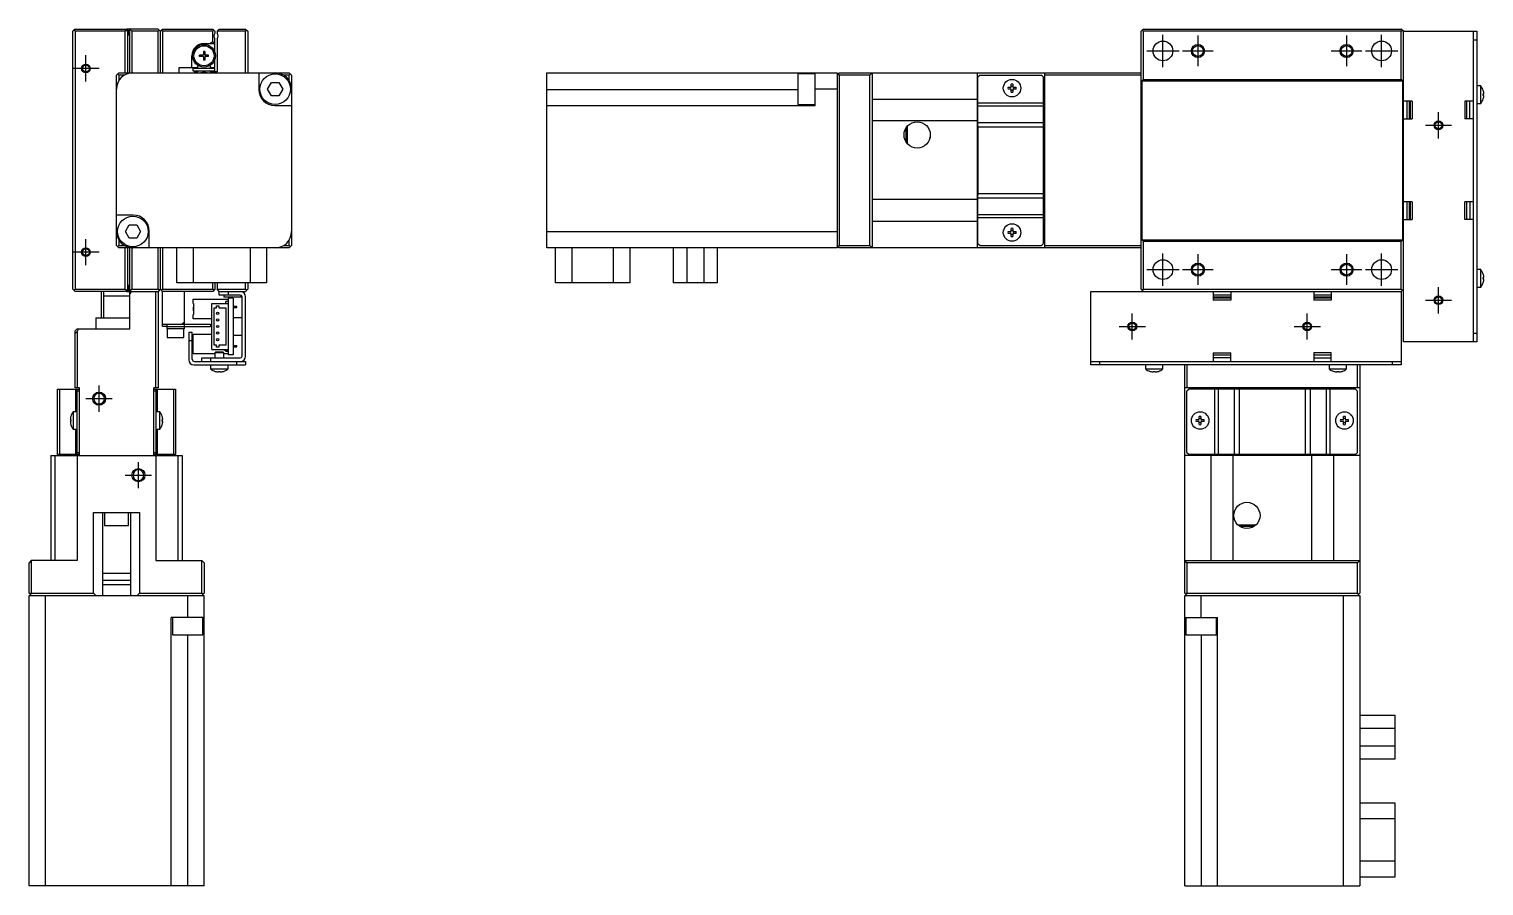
# Model space of a CAD drawing. Extents: x 0 to 697, y -8 to 431.
# Drawn here: x 363.9 to 696.6, y 126 to 321.9 of the extents above; entities that cross this region are included whole.
import ezdxf

# ---------------------------------------------------------------- set-up
doc = ezdxf.new("R2010")
doc.units = 0
doc.header["$LTSCALE"] = 0.5
doc.linetypes.add('CENTER', pattern=[50.8, 31.75, -6.35, 6.35, -6.35])
for name, color, linetype in [('MSM_CENTER', 1, 'CENTER'), ('MSM_CONTINUOUS', 7, 'CONTINUOUS'), ('MSM_NARROW', 5, 'CONTINUOUS')]:
    doc.layers.add(name, color=color, linetype=linetype)

msp = doc.modelspace()

# ---------------------------------------------------------------- linework, layer by layer
at = {"layer": 'MSM_CENTER'}
for p, q in [((623.21, 313.16), (623.21, 320.56)), ((631.21, 320.36), (631.21, 313.36)), ((665.21, 320.36), (665.21, 313.36)), ((673.21, 313.16), (673.21, 320.56)), ((619.51, 316.86), (626.91, 316.86)), ((627.71, 316.86), (634.71, 316.86)), ((661.71, 316.86), (668.71, 316.86)), ((669.51, 316.86), (676.91, 316.86)), ((379.94, 312.86), (373.94, 312.86)), ((376.94, 309.86), (376.94, 315.86)), ((686.21, 296.86), (686.21, 302.86)), ((683.21, 299.86), (689.21, 299.86)), ((376.94, 267.86), (376.94, 273.86)), ((379.94, 270.86), (373.94, 270.86)), ((623.21, 263.16), (623.21, 270.56)), ((631.21, 270.36), (631.21, 263.36)), ((665.21, 270.36), (665.21, 263.36)), ((673.21, 263.16), (673.21, 270.56)), ((619.51, 266.86), (626.91, 266.86)), ((627.71, 266.86), (634.71, 266.86)), ((661.71, 266.86), (668.71, 266.86)), ((669.51, 266.86), (676.91, 266.86)), ((686.21, 256.86), (686.21, 262.86)), ((683.21, 259.86), (689.21, 259.86)), ((616.21, 250.86), (616.21, 256.86)), ((656.21, 250.86), (656.21, 256.86)), ((613.21, 253.86), (619.21, 253.86)), ((653.21, 253.86), (659.21, 253.86)), ((379.94, 234.36), (379.94, 240.36)), ((376.94, 237.36), (382.94, 237.36)), ((385.94, 219.86), (391.94, 219.86)), ((388.94, 216.86), (388.94, 222.86))]:
    msp.add_line(p, q, dxfattribs=at)
at = {"layer": 'MSM_CONTINUOUS'}
for p, q in [((374.44, 321.86), (373.94, 321.36)), ((373.94, 262.36), (373.94, 321.36)), ((374.44, 321.36), (374.19, 321.61)), ((374.44, 321.86), (385.94, 321.86)), ((374.44, 321.36), (374.44, 262.36)), ((385.94, 321.36), (374.44, 321.36)), ((385.94, 321.86), (386.44, 321.36)), ((386.19, 321.61), (385.94, 321.36)), ((385.94, 311.86), (385.94, 321.36)), ((386.04, 321.76), (386.24, 321.76)), ((386.14, 321.76), (386.24, 321.86)), ((393.44, 321.86), (386.24, 321.86)), ((386.54, 321.46), (386.34, 321.46)), ((386.44, 321.36), (386.44, 311.86)), ((386.44, 320.76), (386.54, 320.76)), ((386.72, 320.46), (386.44, 320.46)), ((386.54, 320.76), (386.54, 321.46)), ((386.72, 321.86), (386.72, 320.46)), ((387.44, 321.36), (386.94, 321.86)), ((386.94, 311.86), (386.94, 321.86)), ((393.44, 321.36), (387.44, 321.36)), ((387.44, 321.36), (387.44, 311.86)), ((393.44, 321.86), (393.94, 321.36)), ((393.69, 321.61), (393.44, 321.36)), ((393.44, 311.86), (393.44, 321.36)), ((393.94, 321.36), (394.44, 321.86)), ((393.94, 321.36), (393.94, 311.86)), ((394.44, 321.36), (394.19, 321.61)), ((394.44, 321.86), (405.94, 321.86)), ((394.44, 321.36), (394.44, 311.86)), ((405.94, 321.36), (394.44, 321.36)), ((405.94, 321.86), (406.44, 321.36)), ((406.19, 321.61), (405.94, 321.36)), ((405.94, 319.06), (405.94, 321.36)), ((406.44, 321.36), (406.44, 320.92)), ((406.44, 316.47), (406.44, 319.6)), ((406.94, 321.36), (407.44, 321.86)), ((406.94, 321.36), (406.94, 320.92)), ((413.44, 321.36), (406.94, 321.36)), ((406.94, 319.6), (406.94, 312.06)), ((407.44, 321.86), (413.44, 321.86)), ((413.44, 321.86), (413.94, 321.36)), ((413.69, 321.61), (413.44, 321.36)), ((413.44, 311.86), (413.44, 321.36)), ((413.94, 321.36), (413.94, 311.86)), ((618.71, 321.86), (618.21, 321.36)), ((618.21, 262.36), (618.21, 321.36)), ((618.46, 321.61), (618.71, 321.36)), ((618.71, 321.86), (677.71, 321.86)), ((618.71, 321.36), (618.71, 310.36)), ((677.71, 321.36), (618.71, 321.36)), ((678.21, 321.36), (677.71, 321.86)), ((677.71, 321.36), (677.96, 321.61)), ((677.71, 310.36), (677.71, 321.36)), ((678.21, 250.36), (678.21, 321.36)), ((678.21, 321.36), (695.01, 321.36)), ((694.21, 250.36), (694.21, 321.36)), ((695.01, 319.36), (694.21, 319.36)), ((695.01, 321.36), (695.01, 250.36)), ((404.09, 316.76), (403.8, 316.76)), ((403.8, 316.76), (403.8, 315.96)), ((404.09, 316.23), (403.8, 316.23)), ((403.94, 318.56), (406.44, 318.56)), ((404.09, 316.76), (404.09, 315.96)), ((405.94, 319.06), (405.44, 318.56)), ((406.29, 318.56), (405.94, 319.06)), ((398.24, 313.06), (402.39, 313.06)), ((398.24, 311.86), (398.24, 313.06)), ((401.14, 313.06), (401.14, 315.76)), ((406.44, 312.86), (401.44, 312.86)), ((401.44, 312.26), (401.44, 312.86)), ((402.39, 313.06), (402.56, 313.35)), ((402.94, 315.61), (402.94, 315.9)), ((403.74, 315.9), (402.94, 315.9)), ((403.74, 315.61), (402.94, 315.61)), ((403.47, 315.9), (403.47, 315.61)), ((403.8, 315.55), (403.8, 314.76)), ((403.8, 315.29), (404.09, 315.29)), ((404.09, 314.76), (403.8, 314.76)), ((404.09, 315.55), (404.09, 314.76)), ((404.94, 315.9), (404.15, 315.9)), ((404.94, 315.61), (404.15, 315.61)), ((404.41, 315.9), (404.41, 315.61)), ((404.94, 315.61), (404.94, 315.9)), ((405.32, 313.35), (405.49, 313.06)), ((405.49, 313.06), (406.44, 313.06)), ((406.44, 313.06), (406.44, 315.04)), ((406.44, 312.26), (406.44, 312.86)), ((383.94, 311.36), (384.44, 311.86)), ((383.94, 272.36), (383.94, 311.36)), ((384.44, 311.36), (384.19, 311.61)), ((384.44, 311.86), (423.44, 311.86)), ((384.44, 311.36), (384.44, 310.02)), ((385.78, 311.36), (384.44, 311.36)), ((406.44, 312.26), (401.44, 312.26)), ((401.74, 311.86), (401.94, 312.06)), ((401.94, 312.06), (401.94, 311.86)), ((402.39, 312.06), (401.94, 312.06)), ((402.39, 312.06), (402.51, 311.86)), ((405.38, 311.86), (405.49, 312.06)), ((406.94, 312.06), (405.49, 312.06)), ((406.72, 312.06), (406.72, 311.86)), ((416.45, 311.86), (416.45, 308.07)), ((418.47, 308.12), (419.34, 309.62)), ((419.34, 309.62), (421.07, 309.62)), ((421.07, 309.62), (421.94, 308.12)), ((423.44, 311.36), (422.1, 311.36)), ((423.44, 311.86), (423.94, 311.36)), ((423.69, 311.61), (423.44, 311.36)), ((423.44, 310.02), (423.44, 311.36)), ((423.94, 311.36), (423.94, 272.36)), ((482.31, 271.86), (482.31, 311.86)), ((482.31, 311.86), (548.71, 311.86)), ((539.71, 311.62), (539.71, 304.62)), ((543.71, 311.62), (539.71, 311.62)), ((543.71, 304.37), (543.71, 311.86)), ((548.71, 311.86), (548.71, 271.86)), ((549.21, 311.86), (548.71, 311.36)), ((548.96, 311.61), (549.21, 311.36)), ((549.21, 311.86), (618.21, 311.86)), ((549.21, 311.36), (549.21, 272.36)), ((556.21, 311.36), (549.21, 311.36)), ((556.21, 311.36), (556.71, 311.86)), ((556.21, 272.36), (556.21, 311.36)), ((556.71, 311.86), (556.71, 271.86)), ((580.71, 311.86), (580.71, 271.86)), ((581.41, 311.36), (580.91, 310.86)), ((580.91, 272.86), (580.91, 310.86)), ((581.41, 311.36), (595.41, 311.36)), ((595.91, 310.86), (595.41, 311.36)), ((595.91, 272.86), (595.91, 310.86)), ((596.21, 271.86), (596.21, 311.86)), ((618.21, 311.36), (596.21, 311.36)), ((618.71, 310.36), (618.36, 310.01)), ((618.36, 310.01), (618.36, 273.71)), ((618.36, 310.01), (678.06, 310.01)), ((618.71, 310.36), (677.71, 310.36)), ((678.06, 310.01), (677.71, 310.36)), ((678.06, 273.71), (678.06, 310.01)), ((419.34, 306.62), (418.47, 308.12)), ((421.07, 306.62), (419.34, 306.62)), ((421.94, 308.12), (421.07, 306.62)), ((482.31, 308.07), (539.71, 308.07)), ((548.71, 308.16), (543.71, 308.16)), ((580.91, 306.11), (580.71, 306.11)), ((587.79, 308.56), (588.51, 308.56)), ((588.51, 308.16), (587.79, 308.16)), ((588.51, 308.56), (588.51, 309.29)), ((588.51, 307.43), (588.51, 308.16)), ((588.91, 309.29), (588.91, 308.56)), ((588.91, 308.56), (589.64, 308.56)), ((588.91, 308.16), (588.91, 307.43)), ((589.64, 308.16), (588.91, 308.16)), ((596.21, 306.11), (595.91, 306.11)), ((695.91, 308.86), (695.01, 308.86)), ((695.91, 304.86), (695.91, 308.86)), ((696.47, 307.79), (696.47, 307.81)), ((696.47, 307.06), (696.6, 307.06)), ((696.47, 306.66), (696.47, 307.06)), ((696.6, 306.66), (696.47, 306.66)), ((420.15, 304.37), (423.94, 304.37)), ((482.31, 304.37), (543.71, 304.37)), ((539.71, 304.62), (543.71, 304.62)), ((556.71, 305.86), (580.71, 305.86)), ((580.91, 302.86), (580.71, 302.86)), ((580.91, 304.98), (595.91, 304.98)), ((595.91, 304.27), (580.91, 304.27)), ((596.21, 305.61), (595.91, 305.61)), ((680.21, 305.36), (678.21, 305.36)), ((679.01, 305.36), (679.01, 301.36)), ((679.51, 305.36), (679.51, 301.36)), ((679.71, 305.36), (679.71, 301.36)), ((680.21, 305.36), (680.21, 301.36)), ((692.21, 305.36), (692.21, 301.36)), ((694.21, 305.36), (692.21, 305.36)), ((692.71, 301.36), (692.71, 305.36)), ((693.41, 301.36), (693.41, 305.36)), ((695.01, 304.86), (695.91, 304.86)), ((696.47, 305.91), (696.47, 305.93)), ((580.71, 300.86), (556.71, 300.86)), ((564.81, 295.62), (564.81, 299.7)), ((580.91, 301.86), (580.71, 301.86)), ((580.88, 299.74), (580.88, 283.98)), ((580.91, 299.74), (580.88, 299.74)), ((580.91, 300.5), (595.91, 300.5)), ((595.91, 299.44), (580.91, 299.44)), ((595.91, 300.11), (596.21, 300.11)), ((678.21, 301.36), (680.21, 301.36)), ((694.21, 301.36), (692.21, 301.36)), ((564.51, 296), (564.51, 299.32)), ((569.91, 297.08), (569.96, 297.08)), ((569.91, 296.89), (569.91, 297.08)), ((580.88, 299.13), (580.71, 299.13)), ((580.71, 296.63), (580.88, 296.63)), ((580.91, 298.68), (580.88, 298.68)), ((580.91, 298.1), (580.88, 298.1)), ((596.01, 296.86), (595.91, 296.86)), ((596.01, 286.86), (596.01, 296.86)), ((596.21, 296.66), (596.01, 296.86)), ((580.71, 294.13), (580.88, 294.13)), ((580.88, 289.58), (580.71, 289.58)), ((580.88, 287.08), (580.71, 287.08)), ((595.91, 286.86), (596.01, 286.86)), ((596.01, 286.86), (596.21, 287.06)), ((580.71, 282.86), (556.71, 282.86)), ((580.71, 284.58), (580.88, 284.58)), ((580.91, 285.62), (580.88, 285.62)), ((580.91, 285.03), (580.88, 285.03)), ((580.88, 283.98), (580.91, 283.98)), ((580.91, 284.27), (595.91, 284.27)), ((595.91, 283.21), (580.91, 283.21)), ((596.21, 283.61), (595.91, 283.61)), ((580.71, 281.86), (580.91, 281.86)), ((580.71, 280.86), (580.91, 280.86)), ((580.91, 279.44), (595.91, 279.44)), ((680.21, 282.36), (678.21, 282.36)), ((679.01, 282.36), (679.01, 278.36)), ((679.51, 282.36), (679.51, 278.36)), ((679.71, 282.36), (679.71, 278.36)), ((680.21, 282.36), (680.21, 278.36)), ((694.21, 282.36), (692.21, 282.36)), ((692.21, 278.36), (692.21, 282.36)), ((692.71, 278.36), (692.71, 282.36)), ((693.41, 282.36), (693.41, 278.36)), ((387.73, 279.35), (383.94, 279.35)), ((385.95, 275.59), (386.81, 277.09)), ((386.81, 277.09), (388.54, 277.09)), ((388.54, 277.09), (389.41, 275.59)), ((580.71, 277.86), (556.71, 277.86)), ((580.71, 277.61), (580.91, 277.61)), ((595.91, 278.74), (580.91, 278.74)), ((588.51, 275.56), (588.51, 276.29)), ((588.91, 276.29), (588.91, 275.56)), ((595.91, 278.11), (596.21, 278.11)), ((595.91, 277.61), (596.21, 277.61)), ((678.21, 278.36), (680.21, 278.36)), ((694.21, 278.36), (692.21, 278.36)), ((384.44, 273.7), (384.44, 272.36)), ((386.81, 274.09), (385.95, 275.59)), ((388.54, 274.09), (386.81, 274.09)), ((389.41, 275.59), (388.54, 274.09)), ((391.43, 271.86), (391.43, 275.65)), ((423.44, 272.36), (423.44, 273.7)), ((482.31, 275.56), (548.71, 275.56)), ((580.91, 272.86), (581.41, 272.36)), ((587.79, 275.56), (588.51, 275.56)), ((588.51, 275.16), (587.79, 275.16)), ((588.51, 274.43), (588.51, 275.16)), ((588.91, 275.56), (589.64, 275.56)), ((588.91, 275.16), (588.91, 274.43)), ((589.64, 275.16), (588.91, 275.16)), ((595.41, 272.36), (595.91, 272.86)), ((618.36, 273.71), (618.71, 273.36)), ((618.36, 273.71), (678.06, 273.71)), ((618.71, 273.36), (618.71, 262.36)), ((618.71, 273.36), (677.71, 273.36)), ((677.71, 273.36), (678.06, 273.71)), ((677.71, 262.36), (677.71, 273.36)), ((384.44, 271.86), (383.94, 272.36)), ((384.19, 272.11), (384.44, 272.36)), ((384.44, 272.36), (385.78, 272.36)), ((423.44, 271.86), (384.44, 271.86)), ((385.94, 262.36), (385.94, 271.86)), ((386.44, 271.86), (386.44, 262.36)), ((386.94, 253.36), (386.94, 271.86)), ((387.44, 271.86), (387.44, 262.36)), ((393.44, 262.36), (393.44, 271.86)), ((393.94, 271.86), (393.94, 262.36)), ((394.44, 271.86), (394.44, 262.36)), ((397.74, 263.86), (397.74, 271.86)), ((401.44, 271.86), (401.44, 263.86)), ((414.54, 263.86), (414.54, 271.86)), ((418.24, 271.86), (418.24, 263.86)), ((422.1, 272.36), (423.44, 272.36)), ((423.69, 272.11), (423.44, 272.36)), ((423.94, 272.36), (423.44, 271.86)), ((548.71, 271.86), (482.31, 271.86)), ((484.31, 263.86), (484.31, 271.86)), ((488.01, 271.86), (488.01, 263.86)), ((497.61, 263.86), (497.61, 271.86)), ((501.31, 271.86), (501.31, 263.86)), ((511.31, 263.86), (511.31, 271.86)), ((514.31, 271.86), (514.31, 263.86)), ((518.31, 263.86), (518.31, 271.86)), ((521.31, 271.86), (521.31, 263.86)), ((549.21, 271.86), (548.71, 272.36)), ((549.21, 272.36), (548.96, 272.11)), ((549.21, 272.36), (556.21, 272.36)), ((618.21, 271.86), (549.21, 271.86)), ((556.71, 271.86), (556.21, 272.36)), ((581.41, 272.36), (595.41, 272.36)), ((596.21, 272.36), (618.21, 272.36)), ((695.91, 266.86), (695.01, 266.86)), ((695.91, 262.86), (695.91, 266.86)), ((386.72, 263.26), (386.44, 263.26)), ((386.54, 262.96), (386.44, 262.96)), ((386.54, 262.26), (386.54, 262.96)), ((386.72, 261.86), (386.72, 263.26)), ((418.24, 263.86), (397.74, 263.86)), ((405.94, 262.36), (405.94, 263.86)), ((406.44, 263.86), (406.44, 262.36)), ((406.94, 263.86), (406.94, 262.36)), ((413.44, 262.36), (413.44, 263.86)), ((413.94, 263.86), (413.94, 262.36)), ((501.31, 263.86), (484.31, 263.86)), ((521.31, 263.86), (511.31, 263.86)), ((695.01, 262.86), (695.91, 262.86)), ((696.47, 265.79), (696.47, 265.81)), ((696.47, 265.06), (696.6, 265.06)), ((696.47, 264.66), (696.47, 265.06)), ((696.6, 264.66), (696.47, 264.66)), ((696.47, 263.91), (696.47, 263.93)), ((373.94, 262.36), (374.44, 261.86)), ((374.19, 262.11), (374.44, 262.36)), ((374.44, 262.36), (385.94, 262.36)), ((385.94, 261.86), (374.44, 261.86)), ((380.44, 261.86), (380.44, 255.86)), ((380.94, 261.86), (380.94, 255.86)), ((380.94, 260.86), (386.94, 260.86)), ((385.94, 262.36), (386.19, 262.11)), ((386.44, 262.36), (385.94, 261.86)), ((386.24, 261.96), (386.04, 261.96)), ((386.24, 261.86), (386.14, 261.96)), ((386.24, 261.86), (393.44, 261.86)), ((386.34, 262.26), (386.54, 262.26)), ((386.94, 261.86), (387.44, 262.36)), ((386.94, 261.36), (387.44, 261.86)), ((387.44, 262.36), (393.44, 262.36)), ((392.94, 239.86), (392.94, 261.86)), ((393.94, 262.36), (393.44, 261.86)), ((393.44, 262.36), (393.69, 262.11)), ((393.44, 261.86), (393.44, 239.86)), ((394.44, 261.86), (393.94, 262.36)), ((394.19, 262.11), (394.44, 262.36)), ((394.44, 262.36), (405.94, 262.36)), ((394.44, 253.86), (394.44, 261.86)), ((405.94, 261.86), (394.44, 261.86)), ((399.44, 253.36), (399.44, 261.86)), ((401.44, 260.11), (409.44, 260.11)), ((401.44, 259.11), (401.44, 260.11)), ((405.94, 262.36), (406.19, 262.11)), ((406.44, 262.36), (405.94, 261.86)), ((406.94, 262.36), (413.44, 262.36)), ((407.44, 261.86), (406.94, 262.36)), ((407.44, 261.06), (407.44, 261.86)), ((407.44, 261.86), (413.44, 261.86)), ((412.24, 261.06), (407.44, 261.06)), ((408.44, 261.06), (408.44, 260.56)), ((412.44, 260.56), (408.44, 260.56)), ((409.44, 259.56), (408.89, 259.56)), ((408.89, 259.11), (408.89, 259.56)), ((409.44, 261.86), (409.44, 261.06)), ((410.64, 260.36), (409.44, 260.36)), ((409.44, 260.36), (409.44, 247.36)), ((410.64, 260.36), (410.64, 247.36)), ((412.44, 260.56), (412.44, 261)), ((412.64, 247.06), (412.64, 260.66)), ((413.44, 262.36), (413.69, 262.11)), ((413.94, 262.36), (413.44, 261.86)), ((413.44, 247.06), (413.44, 260.66)), ((606.71, 245.06), (606.71, 261.86)), ((606.71, 261.86), (677.71, 261.86)), ((618.21, 262.36), (618.71, 261.86)), ((618.71, 262.36), (618.46, 262.11)), ((618.71, 262.36), (677.71, 262.36)), ((634.71, 261.86), (634.71, 259.86)), ((638.71, 261.06), (634.71, 261.06)), ((638.71, 260.56), (634.71, 260.56)), ((638.71, 260.36), (634.71, 260.36)), ((638.71, 259.86), (634.71, 259.86)), ((638.71, 261.86), (638.71, 259.86)), ((657.71, 261.86), (657.71, 259.86)), ((661.71, 261.06), (657.71, 261.06)), ((661.71, 260.56), (657.71, 260.56)), ((661.71, 260.36), (657.71, 260.36)), ((661.71, 259.86), (657.71, 259.86)), ((661.71, 261.86), (661.71, 259.86)), ((677.71, 261.86), (678.21, 262.36)), ((677.96, 262.11), (677.71, 262.36)), ((677.71, 261.86), (677.71, 245.06)), ((401.44, 259.11), (401.54, 259.11)), ((401.54, 258.31), (401.44, 258.31)), ((401.44, 258.31), (401.44, 257.41)), ((401.54, 257.93), (401.44, 257.93)), ((401.54, 257.78), (401.44, 257.78)), ((401.54, 257.41), (401.44, 257.41)), ((401.44, 255.61), (401.44, 256.61)), ((401.44, 256.61), (401.54, 256.61)), ((401.54, 259.11), (401.54, 256.61)), ((405.74, 248.61), (405.74, 259.11)), ((405.74, 259.11), (409.44, 259.11)), ((406.24, 258.11), (406.79, 258.11)), ((406.24, 249.61), (406.24, 258.11)), ((406.79, 258.61), (407.29, 258.61)), ((406.79, 258.11), (406.79, 258.61)), ((407.29, 258.61), (407.29, 258.11)), ((407.29, 258.11), (408.94, 258.11)), ((408.94, 258.11), (408.94, 249.61)), ((410.64, 258.48), (411.44, 258.48)), ((410.64, 258.23), (411.44, 258.23)), ((411.44, 258.23), (411.44, 258.48)), ((374.44, 252.86), (374.94, 253.36)), ((374.44, 239.86), (374.44, 252.86)), ((375.25, 253.36), (374.94, 252.75)), ((374.94, 253.36), (386.94, 253.36)), ((379.19, 255.86), (386.94, 255.86)), ((379.19, 255.86), (379.19, 253.36)), ((394.44, 254.36), (405.44, 254.36)), ((395.44, 253.86), (394.44, 253.86)), ((395.44, 254.36), (395.44, 253.36)), ((395.44, 253.86), (405.44, 253.86)), ((399.44, 253.36), (395.44, 253.36)), ((395.54, 253.36), (395.54, 251.36)), ((399.44, 254.86), (398.94, 254.36)), ((399.34, 251.36), (399.34, 253.36)), ((405.74, 255.61), (401.44, 255.61)), ((405.44, 254.36), (405.44, 253.86)), ((412.64, 255.86), (410.64, 255.86)), ((374.94, 252.75), (374.44, 252.25)), ((374.94, 252.75), (374.94, 239.86)), ((395.54, 251.36), (399.34, 251.36)), ((400.44, 252.56), (401.24, 252.56)), ((400.44, 252.56), (400.44, 246.26)), ((401.24, 250.56), (400.44, 250.56)), ((401.24, 246.36), (401.24, 252.56)), ((401.44, 247.61), (401.44, 252.11)), ((401.44, 252.11), (405.74, 252.11)), ((406.79, 249.61), (406.24, 249.61)), ((406.79, 249.11), (406.79, 249.61)), ((407.29, 249.61), (407.29, 249.11)), ((408.94, 249.61), (407.29, 249.61)), ((410.64, 251.86), (412.64, 251.86)), ((695.01, 250.36), (678.21, 250.36)), ((694.21, 252.36), (695.01, 252.36)), ((406.44, 247.61), (401.44, 247.61)), ((403.44, 245.86), (403.44, 246.66)), ((403.44, 246.66), (412.24, 246.66)), ((405.44, 246.66), (405.44, 245.86)), ((405.74, 248.61), (409.44, 248.61)), ((406.64, 248.06), (406.44, 247.86)), ((408.44, 247.86), (406.44, 247.86)), ((406.44, 247.86), (406.44, 246.66)), ((406.64, 248.06), (408.24, 248.06)), ((407.29, 249.11), (406.79, 249.11)), ((408.44, 247.86), (408.24, 248.06)), ((408.44, 246.66), (408.44, 247.86)), ((409.44, 247.61), (408.44, 247.61)), ((408.64, 248.38), (408.64, 248.61)), ((409.44, 248.38), (408.64, 248.38)), ((408.89, 248.15), (408.89, 248.38)), ((409.44, 248.15), (408.89, 248.15)), ((410.64, 247.36), (409.44, 247.36)), ((410.64, 249.48), (411.44, 249.48)), ((410.64, 249.23), (411.44, 249.23)), ((411.44, 249.23), (411.44, 249.48)), ((634.71, 247.86), (638.71, 247.86)), ((634.71, 247.86), (634.71, 245.86)), ((634.71, 247.36), (638.71, 247.36)), ((638.71, 246.66), (634.71, 246.66)), ((638.71, 245.86), (638.71, 247.86)), ((661.71, 247.86), (657.71, 247.86)), ((657.71, 247.86), (657.71, 245.86)), ((657.71, 247.36), (661.71, 247.36)), ((657.71, 246.66), (661.71, 246.66)), ((661.71, 245.86), (661.71, 247.86)), ((401.64, 245.06), (413.44, 245.06)), ((401.74, 245.86), (413.44, 245.86)), ((405.44, 245.06), (405.44, 244.16)), ((405.44, 244.16), (409.44, 244.16)), ((406.49, 243.6), (406.51, 243.6)), ((407.24, 243.6), (407.64, 243.6)), ((407.24, 243.47), (407.24, 243.6)), ((407.64, 243.6), (407.64, 243.47)), ((408.37, 243.6), (408.39, 243.6)), ((409.44, 244.16), (409.44, 245.06)), ((411.44, 245.06), (411.44, 245.86)), ((413.44, 245.86), (413.44, 245.06)), ((606.71, 245.86), (677.71, 245.86)), ((677.71, 245.06), (606.71, 245.06)), ((608.71, 245.86), (608.71, 245.06)), ((619.21, 245.06), (619.21, 244.16)), ((619.21, 244.16), (623.21, 244.16)), ((620.26, 243.6), (620.29, 243.6)), ((621.01, 243.6), (621.41, 243.6)), ((621.01, 243.47), (621.01, 243.6)), ((621.41, 243.6), (621.41, 243.47)), ((622.14, 243.6), (622.16, 243.6)), ((623.21, 244.16), (623.21, 245.06)), ((628.21, 192.86), (628.21, 245.06)), ((628.71, 245.06), (628.71, 239.86)), ((661.21, 245.06), (661.21, 244.16)), ((661.21, 244.16), (665.21, 244.16)), ((662.26, 243.6), (662.29, 243.6)), ((663.01, 243.6), (663.41, 243.6)), ((663.01, 243.47), (663.01, 243.6)), ((663.41, 243.6), (663.41, 243.47)), ((664.14, 243.6), (664.16, 243.6)), ((665.21, 244.16), (665.21, 245.06)), ((667.71, 239.86), (667.71, 245.06)), ((668.21, 245.06), (668.21, 192.86)), ((675.71, 245.06), (675.71, 245.86)), ((370.44, 224.56), (370.44, 239.56)), ((370.44, 239.56), (375.44, 239.56)), ((370.88, 239.56), (370.88, 224.56)), ((375.44, 239.86), (374.44, 239.86)), ((374.65, 234.36), (374.65, 239.56)), ((374.94, 224.56), (374.94, 239.56)), ((375.44, 224.36), (375.44, 239.86)), ((393.44, 239.86), (392.44, 239.86)), ((392.44, 224.36), (392.44, 239.86)), ((392.44, 239.56), (397.44, 239.56)), ((392.94, 239.56), (392.94, 224.56)), ((393.23, 239.56), (393.23, 234.36)), ((397, 224.56), (397, 239.56)), ((397.44, 239.56), (397.44, 224.56)), ((668.21, 239.86), (628.21, 239.86)), ((629.21, 239.56), (628.71, 239.06)), ((667.21, 239.56), (629.21, 239.56)), ((633.96, 239.86), (633.96, 239.56)), ((634.46, 239.86), (634.46, 239.56)), ((635.09, 224.56), (635.09, 239.56)), ((635.8, 239.56), (635.8, 224.56)), ((639.57, 224.56), (639.57, 239.56)), ((639.96, 239.56), (639.96, 239.86)), ((640.63, 239.56), (640.63, 224.56)), ((643.41, 239.86), (643.21, 239.66)), ((653.21, 239.66), (643.21, 239.66)), ((643.21, 239.66), (643.21, 239.56)), ((653.21, 239.66), (653.01, 239.86)), ((653.21, 239.56), (653.21, 239.66)), ((655.8, 224.56), (655.8, 239.56)), ((656.46, 239.86), (656.46, 239.56)), ((656.86, 239.56), (656.86, 224.56)), ((660.63, 224.56), (660.63, 239.56)), ((661.34, 239.56), (661.34, 224.56)), ((661.96, 239.56), (661.96, 239.86)), ((662.46, 239.56), (662.46, 239.86)), ((667.71, 239.06), (667.21, 239.56)), ((375.44, 239.06), (374.94, 239.06)), ((392.94, 239.06), (392.44, 239.06)), ((628.71, 225.06), (628.71, 239.06)), ((667.71, 225.06), (667.71, 239.06)), ((373.49, 233.31), (373.49, 233.29)), ((374.04, 234.36), (374.04, 230.36)), ((374.94, 234.36), (374.04, 234.36)), ((393.84, 234.36), (392.94, 234.36)), ((393.84, 230.36), (393.84, 234.36)), ((394.4, 233.29), (394.4, 233.31)), ((631.51, 232.56), (631.51, 233.29)), ((631.91, 233.29), (631.91, 232.56)), ((664.51, 232.56), (664.51, 233.29)), ((664.91, 233.29), (664.91, 232.56)), ((373.35, 232.56), (373.49, 232.56)), ((373.49, 232.16), (373.35, 232.16)), ((373.49, 232.56), (373.49, 232.16)), ((373.49, 231.43), (373.49, 231.41)), ((374.04, 230.36), (374.94, 230.36)), ((374.65, 224.56), (374.65, 230.36)), ((392.94, 230.36), (393.84, 230.36)), ((393.23, 230.36), (393.23, 224.56)), ((394.4, 232.56), (394.53, 232.56)), ((394.4, 232.16), (394.4, 232.56)), ((394.53, 232.16), (394.4, 232.16)), ((394.4, 231.41), (394.4, 231.43)), ((630.79, 232.56), (631.51, 232.56)), ((631.51, 232.16), (630.79, 232.16)), ((631.51, 231.43), (631.51, 232.16)), ((631.91, 232.56), (632.64, 232.56)), ((631.91, 232.16), (631.91, 231.43)), ((632.64, 232.16), (631.91, 232.16)), ((663.79, 232.56), (664.51, 232.56)), ((664.51, 232.16), (663.79, 232.16)), ((664.51, 231.43), (664.51, 232.16)), ((664.91, 232.56), (665.64, 232.56)), ((665.64, 232.16), (664.91, 232.16)), ((664.91, 232.16), (664.91, 231.43)), ((368.94, 224.36), (368.94, 200.36)), ((368.94, 224.36), (398.94, 224.36)), ((369.94, 200.36), (369.94, 224.36)), ((375.44, 224.56), (370.44, 224.56)), ((374.94, 225.06), (375.44, 225.06)), ((374.94, 224.36), (374.94, 200.36)), ((392.44, 225.06), (392.94, 225.06)), ((397.44, 224.56), (392.44, 224.56)), ((392.94, 224.36), (392.94, 200.36)), ((397.94, 224.36), (397.94, 200.36)), ((398.94, 224.36), (398.94, 200.36)), ((668.21, 224.36), (628.21, 224.36)), ((628.71, 225.06), (629.21, 224.56)), ((667.21, 224.56), (629.21, 224.56)), ((633.96, 224.56), (633.96, 224.36)), ((634.21, 200.36), (634.21, 224.36)), ((637.21, 224.56), (637.21, 224.36)), ((638.21, 224.56), (638.21, 224.36)), ((639.21, 224.36), (639.21, 200.36)), ((640.34, 224.56), (640.34, 224.52)), ((640.34, 224.52), (656.09, 224.52)), ((640.94, 224.52), (640.94, 224.36)), ((641.39, 224.56), (641.39, 224.52)), ((641.97, 224.56), (641.97, 224.52)), ((643.44, 224.36), (643.44, 224.52)), ((645.94, 224.36), (645.94, 224.52)), ((650.49, 224.52), (650.49, 224.36)), ((652.99, 224.52), (652.99, 224.36)), ((654.45, 224.56), (654.45, 224.52)), ((655.04, 224.56), (655.04, 224.52)), ((655.49, 224.36), (655.49, 224.52)), ((656.09, 224.52), (656.09, 224.56)), ((657.21, 224.36), (657.21, 200.36)), ((658.21, 224.36), (658.21, 224.56)), ((659.21, 224.36), (659.21, 224.56)), ((662.21, 224.36), (662.21, 200.36)), ((662.46, 224.36), (662.46, 224.56)), ((667.21, 224.56), (667.71, 225.06)), ((642.99, 213.56), (642.99, 213.6)), ((643.18, 213.56), (642.99, 213.56)), ((378.69, 211.36), (389.19, 211.36)), ((378.69, 192.86), (378.69, 211.36)), ((380.69, 211.36), (380.69, 192.36)), ((381.19, 211.36), (381.19, 208.36)), ((386.69, 208.36), (386.69, 211.36)), ((387.19, 192.36), (387.19, 211.36)), ((389.19, 211.36), (389.19, 192.86)), ((381.19, 208.36), (386.69, 208.36)), ((644.45, 208.46), (640.37, 208.46)), ((644.07, 208.16), (640.76, 208.16)), ((364.44, 200.36), (363.94, 199.86)), ((363.94, 192.86), (363.94, 199.86)), ((374.94, 200.36), (364.44, 200.36)), ((364.44, 200.36), (364.44, 192.86)), ((392.94, 200.36), (403.44, 200.36)), ((403.44, 192.86), (403.44, 200.36)), ((403.94, 199.86), (403.44, 200.36)), ((403.94, 199.86), (403.94, 192.86)), ((628.71, 199.86), (628.21, 200.36)), ((628.21, 200.36), (668.21, 200.36)), ((628.71, 199.86), (628.71, 192.86)), ((667.71, 199.86), (628.71, 199.86)), ((668.21, 200.36), (667.71, 199.86)), ((667.71, 192.86), (667.71, 199.86)), ((387.19, 197.36), (380.69, 197.36)), ((380.69, 195.86), (387.19, 195.86)), ((380.69, 194.86), (387.19, 194.86)), ((363.94, 192.86), (364.44, 192.36)), ((363.94, 125.96), (363.94, 192.36)), ((363.94, 192.36), (403.94, 192.36)), ((364.19, 192.61), (364.44, 192.86)), ((364.44, 192.86), (378.69, 192.86)), ((367.64, 192.36), (367.64, 125.96)), ((378.69, 192.86), (379.19, 192.36)), ((388.69, 192.36), (389.19, 192.86)), ((389.19, 192.86), (403.44, 192.86)), ((400.24, 187.36), (400.24, 192.36)), ((403.44, 192.86), (403.69, 192.61)), ((403.94, 192.86), (403.44, 192.36)), ((403.94, 125.96), (403.94, 192.36)), ((628.21, 192.86), (628.71, 192.36)), ((628.21, 192.36), (668.21, 192.36)), ((628.21, 125.96), (628.21, 192.36)), ((628.46, 192.61), (628.71, 192.86)), ((628.71, 192.86), (667.71, 192.86)), ((631.91, 192.36), (631.91, 187.36)), ((664.51, 125.96), (664.51, 192.36)), ((667.71, 192.86), (667.96, 192.61)), ((668.21, 192.86), (667.71, 192.36)), ((668.21, 192.36), (668.21, 125.96)), ((403.94, 187.36), (396.45, 187.36)), ((396.45, 125.96), (396.45, 187.36)), ((396.7, 187.36), (396.7, 183.36)), ((403.7, 183.36), (403.7, 187.36)), ((628.21, 187.36), (635.7, 187.36)), ((628.45, 187.36), (628.45, 183.36)), ((635.45, 183.36), (635.45, 187.36)), ((635.7, 125.96), (635.7, 187.36)), ((396.7, 183.36), (403.7, 183.36)), ((400.15, 183.36), (400.15, 125.96)), ((628.45, 183.36), (635.45, 183.36)), ((632, 125.96), (632, 183.36)), ((668.21, 164.96), (676.21, 164.96)), ((676.21, 164.96), (676.21, 154.96)), ((676.21, 161.96), (668.21, 161.96)), ((668.21, 157.96), (676.21, 157.96)), ((676.21, 154.96), (668.21, 154.96)), ((668.21, 144.96), (676.21, 144.96)), ((676.21, 144.96), (676.21, 127.96)), ((676.21, 141.26), (668.21, 141.26)), ((668.21, 131.66), (676.21, 131.66)), ((676.21, 127.96), (668.21, 127.96)), ((403.94, 125.96), (363.94, 125.96)), ((628.21, 125.96), (668.21, 125.96))]:
    msp.add_line(p, q, dxfattribs=at)
for centre, radius in [((403.94, 315.76), 2.6), ((403.94, 315.76), 2.3), ((623.21, 316.86), 2.25), ((631.21, 316.86), 1.23), ((665.21, 316.86), 1.23), ((673.21, 316.86), 2.25), ((376.94, 312.86), 0.783), ((420.2, 308.12), 3.5), ((588.71, 308.36), 2), ((567.01, 297.66), 3), ((686.21, 299.86), 0.783), ((387.68, 275.59), 3.5), ((588.71, 275.36), 2), ((376.94, 270.86), 0.783), ((623.21, 266.86), 2.25), ((631.21, 266.86), 1.23), ((665.21, 266.86), 1.23), ((673.21, 266.86), 2.25), ((686.21, 259.86), 0.783), ((407.04, 256.86), 0.25), ((407.04, 255.36), 0.25), ((407.04, 253.86), 0.25), ((616.21, 253.86), 0.783), ((656.21, 253.86), 0.783), ((407.04, 252.36), 0.25), ((407.04, 250.86), 0.25), ((631.71, 232.36), 2), ((664.71, 232.36), 2), ((642.41, 210.66), 3)]:
    msp.add_circle(centre, radius, dxfattribs=at)
at = {"layer": 'MSM_CONTINUOUS', "extrusion": (0, 0, -1)}
for centre in [(-379.94, 237.36), (-388.94, 219.86)]:
    msp.add_circle(centre, 1.23, dxfattribs=at)
at = {"layer": 'MSM_CONTINUOUS'}
for centre, radius, start, end in [((386.24, 321.46), 0.3, 0, 90), ((386.24, 320.76), 0.3, 311.8103, 0), ((407.19, 320.26), 1, 138.5904, 221.4096), ((406.19, 320.26), 1, 318.5904, 41.4096), ((403.94, 315.76), 2.8, 90, 180), ((403.94, 312.56), 1.59, 143.8027, 169.1069), ((404.06, 312.44), 1.75, 142.994, 148.6217), ((403.74, 315.96), 0.06, 270, 0), ((403.74, 315.55), 0.06, 0, 90), ((404.15, 315.96), 0.06, 180, 270), ((404.15, 315.55), 0.06, 90, 180), ((403.83, 312.44), 1.75, 31.3783, 37.006), ((403.94, 312.56), 1.59, 10.8931, 36.1973), ((387.64, 308.16), 3.7, 90, 180), ((403.94, 312.56), 1.59, 190.893, 206.1641), ((403.94, 309.36), 2.6, 74.0576, 105.9424), ((403.94, 312.56), 1.59, 333.8359, 349.107), ((420.24, 308.16), 3.7, 0, 90), ((420.15, 308.07), 3.7, 180, 270), ((588.71, 308.36), 0.95, 167.8468, 192.1532), ((588.71, 308.36), 0.435, 152.6335, 207.3665), ((588.71, 308.36), 0.95, 77.8468, 102.1532), ((588.71, 308.36), 0.435, 62.6335, 117.3665), ((588.71, 308.36), 0.435, 242.6335, 297.3665), ((588.71, 308.36), 0.95, 257.8468, 282.1532), ((588.71, 308.36), 0.435, 332.6335, 27.3665), ((588.71, 308.36), 0.95, 347.8468, 12.1532), ((693.41, 306.86), 3.2, 17.27, 38.6822), ((693.41, 306.86), 3.19, 3.5904, 16.9053), ((693.41, 306.86), 3.19, 343.0947, 356.4096), ((693.41, 306.86), 3.2, 321.3178, 342.73), ((387.73, 275.65), 3.7, 0, 90), ((588.71, 275.36), 0.95, 77.8468, 102.1532), ((387.64, 275.56), 3.7, 180, 270), ((420.24, 275.56), 3.7, 270, 0), ((588.71, 275.36), 0.95, 167.8468, 192.1532), ((588.71, 275.36), 0.435, 152.6335, 207.3665), ((588.71, 275.36), 0.435, 62.6335, 117.3665), ((588.71, 275.36), 0.435, 242.6335, 297.3665), ((588.71, 275.36), 0.95, 257.8468, 282.1532), ((588.71, 275.36), 0.435, 332.6335, 27.3665), ((588.71, 275.36), 0.95, 347.8468, 12.1532), ((693.41, 264.86), 3.2, 17.27, 38.6822), ((386.24, 262.96), 0.3, 0, 48.1897), ((693.41, 264.86), 3.2, 321.3178, 342.73), ((693.41, 264.86), 3.19, 3.5904, 16.9053), ((693.41, 264.86), 3.19, 343.0947, 356.4096), ((386.24, 262.26), 0.3, 270, 0), ((412.24, 260.66), 1.2, 0, 90), ((412.24, 260.66), 0.4, 0, 90), ((401.64, 246.26), 1.2, 180, 270), ((401.74, 246.36), 0.5, 180, 270), ((412.24, 247.06), 1.2, 270, 0), ((412.24, 247.06), 0.4, 270, 0), ((407.44, 246.66), 3.2, 231.3178, 252.73), ((407.44, 246.66), 3.19, 253.0947, 266.4097), ((407.44, 246.66), 3.19, 273.5903, 286.9053), ((407.44, 246.66), 3.2, 287.27, 308.6822), ((621.21, 246.66), 3.2, 231.3178, 252.73), ((621.21, 246.66), 3.19, 253.0947, 266.4097), ((621.21, 246.66), 3.19, 273.5903, 286.9053), ((621.21, 246.66), 3.2, 287.27, 308.6822), ((663.21, 246.66), 3.2, 231.3178, 252.73), ((663.21, 246.66), 3.19, 253.0947, 266.4097), ((663.21, 246.66), 3.19, 273.5903, 286.9053), ((663.21, 246.66), 3.2, 287.27, 308.6822), ((376.54, 232.36), 3.19, 163.0947, 176.4096), ((376.54, 232.36), 3.2, 141.3178, 162.73), ((391.34, 232.36), 3.2, 17.27, 38.6822), ((391.34, 232.36), 3.19, 3.5904, 16.9053), ((631.71, 232.36), 0.95, 77.8468, 102.1532), ((664.71, 232.36), 0.95, 77.8468, 102.1532), ((376.54, 232.36), 3.19, 183.5904, 196.9053), ((376.54, 232.36), 3.2, 197.27, 218.6822), ((391.34, 232.36), 3.2, 321.3178, 342.73), ((391.34, 232.36), 3.19, 343.0947, 356.4096), ((631.71, 232.36), 0.95, 167.8468, 192.1532), ((631.71, 232.36), 0.435, 152.6335, 207.3665), ((631.71, 232.36), 0.435, 62.6335, 117.3665), ((631.71, 232.36), 0.435, 242.6335, 297.3665), ((631.71, 232.36), 0.95, 257.8468, 282.1532), ((631.71, 232.36), 0.435, 332.6335, 27.3665), ((631.71, 232.36), 0.95, 347.8468, 12.1532), ((664.71, 232.36), 0.95, 167.8468, 192.1532), ((664.71, 232.36), 0.435, 152.6335, 207.3665), ((664.71, 232.36), 0.435, 62.6335, 117.3665), ((664.71, 232.36), 0.435, 242.6335, 297.3665), ((664.71, 232.36), 0.95, 257.8468, 282.1532), ((664.71, 232.36), 0.435, 332.6335, 27.3665), ((664.71, 232.36), 0.95, 347.8468, 12.1532)]:
    msp.add_arc(centre, radius, start, end, dxfattribs=at)
at = {"layer": 'MSM_NARROW'}
for centre, radius in [((631.21, 316.86), 1.5), ((665.21, 316.86), 1.5), ((376.94, 312.86), 1), ((686.21, 299.86), 1), ((376.94, 270.86), 1), ((631.21, 266.86), 1.5), ((665.21, 266.86), 1.5), ((686.21, 259.86), 1), ((616.21, 253.86), 1), ((656.21, 253.86), 1), ((379.94, 237.36), 1.5), ((388.94, 219.86), 1.5)]:
    msp.add_circle(centre, radius, dxfattribs=at)

doc.saveas('drawing.dxf')
